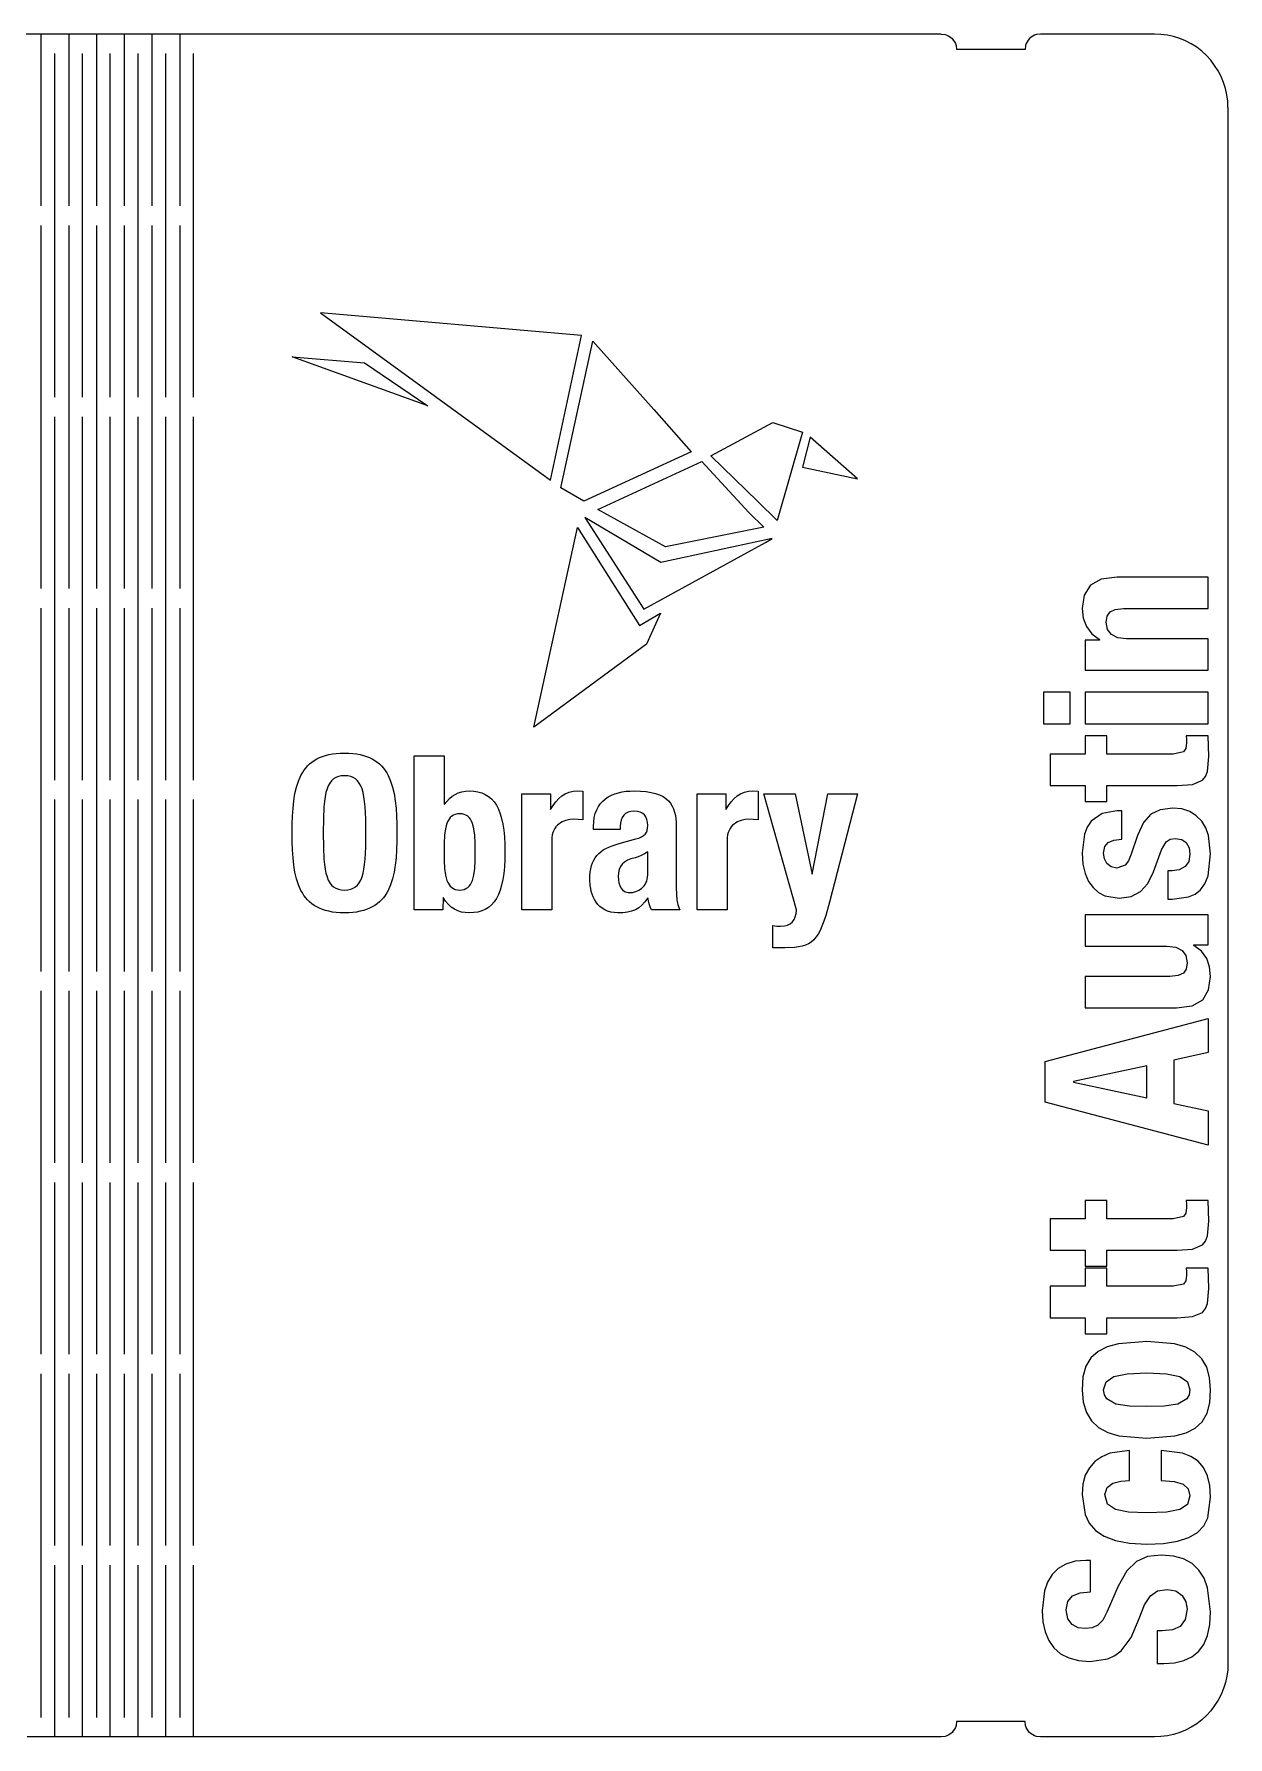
# Model space of a CAD drawing. Extents: x -155 to 155, y -110 to 110.
# Drawn here: x 0 to 155, y -110.5 to 110.5 of the extents above; entities that cross this region are included whole.
import ezdxf

# ---------------------------------------------------------------- set-up
doc = ezdxf.new("R2010")
doc.units = 0
doc.layers.get('0').update_dxf_attribs({"linetype": 'CONTINUOUS'})

msp = doc.modelspace()

# ---------------------------------------------------------------- linework, layer by layer
for p, q in [((0.9, 110.49), (-2.7, 110.49)), ((0.9, 110.49), (0.9, 88.2)), ((4.5, 110.49), (0.9, 110.49)), ((4.5, 110.49), (4.5, 88.2)), ((8.1, 110.49), (4.5, 110.49)), ((8.1, 110.49), (8.1, 88.2)), ((11.71, 110.49), (8.1, 110.49)), ((11.71, 110.49), (11.71, 88.2)), ((15.31, 110.49), (11.71, 110.49)), ((15.31, 110.49), (15.31, 88.2)), ((18.91, 110.49), (15.31, 110.49)), ((18.91, 110.49), (18.91, 88.2)), ((117.77, 110.49), (18.91, 110.49)), ((117.77, 110.49), (118.28, 110.42)), ((118.28, 110.42), (118.53, 110.34)), ((118.53, 110.34), (118.77, 110.22)), ((118.77, 110.22), (118.98, 110.08)), ((118.98, 110.08), (119.18, 109.9)), ((119.18, 109.9), (119.35, 109.71)), ((119.35, 109.71), (119.5, 109.49)), ((119.5, 109.49), (119.62, 109.26)), ((119.62, 109.26), (119.7, 109.01)), ((119.7, 109.01), (119.77, 108.49)), ((128.66, 108.49), (119.77, 108.49)), ((128.73, 109.01), (128.66, 108.49)), ((128.81, 109.26), (128.73, 109.01)), ((128.93, 109.49), (128.81, 109.26)), ((129.07, 109.71), (128.93, 109.49)), ((129.24, 109.9), (129.07, 109.71)), ((129.44, 110.08), (129.24, 109.9)), ((129.66, 110.22), (129.44, 110.08)), ((129.89, 110.34), (129.66, 110.22)), ((130.14, 110.42), (129.89, 110.34)), ((130.66, 110.49), (130.14, 110.42)), ((145.48, 110.49), (130.66, 110.49)), ((146.31, 110.45), (145.48, 110.49)), ((147.14, 110.35), (146.31, 110.45)), ((147.95, 110.17), (147.14, 110.35)), ((148.74, 109.92), (147.95, 110.17)), ((149.51, 109.6), (148.74, 109.92)), ((150.24, 109.21), (149.51, 109.6)), ((150.95, 108.77), (150.24, 109.21)), ((151.6, 108.26), (150.95, 108.77)), ((2.7, 63.36), (2.7, 107.95)), ((6.3, 63.36), (6.3, 107.95)), ((9.9, 63.36), (9.9, 107.95)), ((13.51, 63.36), (13.51, 107.95)), ((17.11, 63.36), (17.11, 107.95)), ((20.71, 63.36), (20.71, 107.95)), ((152.22, 107.7), (151.6, 108.26)), ((152.78, 107.09), (152.22, 107.7)), ((153.28, 106.43), (152.78, 107.09)), ((153.73, 105.73), (153.28, 106.43)), ((154.11, 104.99), (153.73, 105.73)), ((154.43, 104.22), (154.11, 104.99)), ((154.68, 103.43), (154.43, 104.22)), ((154.86, 102.62), (154.68, 103.43)), ((154.97, 101.8), (154.86, 102.62)), ((155.01, 100.96), (154.97, 101.8)), ((155.01, 100.96), (155.01, -100.96)), ((0.9, 85.66), (0.9, 38.53)), ((4.5, 85.66), (4.5, 38.53)), ((8.1, 85.66), (8.1, 38.53)), ((11.71, 85.66), (11.71, 38.53)), ((15.31, 85.66), (15.31, 38.53)), ((18.91, 85.66), (18.91, 38.53)), ((71.08, 71.38), (37.21, 74.3)), ((37.21, 74.3), (67.05, 52.61)), ((67.05, 52.61), (71.08, 71.38)), ((33.52, 68.6), (42.9, 67.81)), ((51.11, 62.25), (33.52, 68.6)), ((68.41, 51.62), (72.57, 70.63)), ((72.57, 70.63), (80.48, 61.76)), ((42.9, 67.81), (51.11, 62.25)), ((2.7, 13.69), (2.7, 60.82)), ((6.3, 13.69), (6.3, 60.82)), ((9.9, 13.69), (9.9, 60.82)), ((13.51, 13.69), (13.51, 60.82)), ((17.11, 13.69), (17.11, 60.82)), ((20.71, 13.69), (20.71, 60.82)), ((80.48, 61.76), (85.33, 56.27)), ((87.87, 55.76), (95.9, 60.08)), ((95.9, 60.08), (99.79, 58.82)), ((99.79, 58.82), (96.49, 47.37)), ((100.78, 58.19), (99.79, 54.3)), ((106.92, 52.76), (100.78, 58.19)), ((85.33, 56.27), (71.36, 49.88)), ((93.96, 49.84), (87.87, 55.76)), ((73.19, 48.78), (86.68, 55.02)), ((86.68, 55.02), (92.81, 48.39)), ((99.79, 54.3), (106.92, 52.76)), ((71.36, 49.88), (68.41, 51.62)), ((81.98, 43.96), (73.19, 48.78)), ((96.49, 47.37), (93.96, 49.84)), ((64.91, 20.53), (70.56, 46.46)), ((70.56, 46.46), (78.6, 33.76)), ((81.36, 41.9), (71.52, 47.74)), ((71.52, 47.74), (79.15, 35.88)), ((94.74, 46.52), (81.98, 43.96)), ((92.81, 48.39), (94.74, 46.52)), ((79.15, 35.88), (94.95, 44.53)), ((95.81, 45.04), (81.36, 41.9)), ((94.95, 44.53), (95.81, 45.04)), ((140.61, 40.02), (138.54, 39.75)), ((152.42, 40.02), (140.61, 40.02)), ((152.42, 35.93), (152.42, 40.02)), ((136.34, 37.69), (136.07, 35.96)), ((137.14, 38.96), (136.34, 37.69)), ((138.54, 39.75), (137.14, 38.96)), ((0.9, 35.99), (0.9, -11.15)), ((4.5, 35.99), (4.5, -11.15)), ((8.1, 35.99), (8.1, -11.15)), ((11.71, 35.99), (11.71, -11.15)), ((15.31, 35.99), (15.31, -11.15)), ((18.91, 35.99), (18.91, -11.15)), ((136.07, 35.96), (136.21, 34.7)), ((139.33, 34.97), (139.7, 35.51)), ((139.7, 35.51), (140.38, 35.82)), ((140.38, 35.82), (141.43, 35.93)), ((141.43, 35.93), (152.42, 35.93)), ((78.6, 33.76), (81.32, 35.34)), ((81.32, 35.34), (79.51, 31.32)), ((136.21, 34.7), (136.62, 33.59)), ((136.62, 33.59), (137.33, 32.65)), ((139.21, 34.18), (139.33, 34.97)), ((139.38, 33.24), (139.21, 34.18)), ((139.87, 32.56), (139.38, 33.24)), ((79.51, 31.32), (64.91, 20.53)), ((136.49, 31.85), (136.49, 27.93)), ((138.35, 31.85), (136.49, 31.85)), ((137.33, 32.65), (138.35, 31.91)), ((138.35, 31.91), (138.35, 31.85)), ((140.69, 32.16), (139.87, 32.56)), ((141.85, 32.02), (140.69, 32.16)), ((152.42, 32.02), (141.85, 32.02)), ((152.42, 27.93), (152.42, 32.02)), ((136.49, 27.93), (152.42, 27.93)), ((134.54, 25.07), (131.04, 25.07)), ((131.04, 25.07), (131.04, 20.98)), ((134.54, 20.98), (134.54, 25.07)), ((152.42, 25.07), (136.49, 25.07)), ((136.49, 25.07), (136.49, 20.98)), ((152.42, 20.98), (152.42, 25.07)), ((131.04, 20.98), (134.54, 20.98)), ((136.49, 20.98), (152.42, 20.98)), ((136.49, 19.42), (136.49, 17.05)), ((139.28, 19.42), (136.49, 19.42)), ((139.28, 17.05), (139.28, 19.42)), ((149.54, 17.76), (149.24, 17.33)), ((149.64, 18.5), (149.54, 17.76)), ((152.42, 19.42), (149.58, 19.42)), ((149.58, 19.42), (149.63, 18.97)), ((149.63, 18.97), (149.64, 18.5)), ((152.51, 16.75), (152.42, 19.42)), ((35.27, 15.23), (35.51, 15.51)), ((35.51, 15.51), (35.77, 15.77)), ((35.77, 15.77), (36.06, 16.01)), ((36.06, 16.01), (36.37, 16.23)), ((36.37, 16.23), (36.7, 16.43)), ((36.7, 16.43), (37.06, 16.6)), ((37.06, 16.6), (37.44, 16.76)), ((37.44, 16.76), (37.85, 16.89)), ((37.85, 16.89), (38.29, 17)), ((38.29, 17), (38.75, 17.08)), ((38.75, 17.08), (39.24, 17.14)), ((39.24, 17.14), (39.76, 17.18)), ((39.76, 17.18), (40.31, 17.19)), ((40.31, 17.19), (40.86, 17.18)), ((40.86, 17.18), (41.38, 17.14)), ((41.38, 17.14), (41.88, 17.08)), ((41.88, 17.08), (42.34, 17)), ((42.34, 17), (42.77, 16.89)), ((42.77, 16.89), (43.18, 16.76)), ((43.18, 16.76), (43.56, 16.6)), ((43.56, 16.6), (43.92, 16.43)), ((43.92, 16.43), (44.26, 16.23)), ((44.26, 16.23), (44.56, 16.01)), ((44.56, 16.01), (44.85, 15.77)), ((44.85, 15.77), (45.12, 15.51)), ((45.12, 15.51), (45.36, 15.23)), ((49.37, 16.81), (53.23, 16.81)), ((49.37, -3.16), (49.37, 16.81)), ((53.23, 16.81), (53.23, 10.49)), ((131.94, 17.05), (131.94, 12.96)), ((136.49, 17.05), (131.94, 17.05)), ((147.9, 17.05), (139.28, 17.05)), ((149.24, 17.33), (147.9, 17.05)), ((152.35, 14.81), (152.51, 16.75)), ((34.08, 12.77), (34.33, 13.56)), ((34.33, 13.56), (34.65, 14.28)), ((34.65, 14.28), (34.84, 14.62)), ((34.84, 14.62), (35.04, 14.94)), ((35.04, 14.94), (35.27, 15.23)), ((38.39, 13.3), (38.2, 12.94)), ((38.62, 13.59), (38.39, 13.3)), ((38.88, 13.83), (38.62, 13.59)), ((39.17, 14.01), (38.88, 13.83)), ((39.51, 14.13), (39.17, 14.01)), ((39.89, 14.21), (39.51, 14.13)), ((40.31, 14.23), (39.89, 14.21)), ((40.73, 14.21), (40.31, 14.23)), ((41.11, 14.13), (40.73, 14.21)), ((41.45, 14.01), (41.11, 14.13)), ((41.75, 13.83), (41.45, 14.01)), ((42.01, 13.59), (41.75, 13.83)), ((42.23, 13.3), (42.01, 13.59)), ((42.43, 12.94), (42.23, 13.3)), ((45.36, 15.23), (45.58, 14.94)), ((45.58, 14.94), (45.79, 14.62)), ((45.79, 14.62), (45.98, 14.28)), ((45.98, 14.28), (46.29, 13.56)), ((46.29, 13.56), (46.55, 12.77)), ((150.41, 13.11), (151.7, 13.65)), ((151.7, 13.65), (152.1, 14.14)), ((152.1, 14.14), (152.35, 14.81)), ((2.7, -35.98), (2.7, 11.15)), ((6.3, -35.98), (6.3, 11.15)), ((9.9, -35.98), (9.9, 11.15)), ((13.51, -35.98), (13.51, 11.15)), ((17.11, -35.98), (17.11, 11.15)), ((20.71, -35.98), (20.71, 11.15)), ((33.73, 11), (33.88, 11.92)), ((33.88, 11.92), (34.08, 12.77)), ((37.79, 11.51), (37.71, 10.91)), ((37.9, 12.05), (37.79, 11.51)), ((38.04, 12.53), (37.9, 12.05)), ((38.2, 12.94), (38.04, 12.53)), ((42.59, 12.53), (42.43, 12.94)), ((42.72, 12.05), (42.59, 12.53)), ((42.83, 11.51), (42.72, 12.05)), ((42.92, 10.91), (42.83, 11.51)), ((46.55, 12.77), (46.75, 11.92)), ((46.75, 11.92), (46.9, 11)), ((53.6, 10.91), (53.93, 11.27)), ((53.93, 11.27), (54.29, 11.58)), ((54.29, 11.58), (54.67, 11.83)), ((54.67, 11.83), (55.08, 12.03)), ((55.08, 12.03), (55.52, 12.16)), ((55.52, 12.16), (56, 12.25)), ((56, 12.25), (56.53, 12.28)), ((56.53, 12.28), (57.1, 12.25)), ((57.1, 12.25), (57.63, 12.16)), ((57.63, 12.16), (58.13, 12.02)), ((58.13, 12.02), (58.58, 11.83)), ((58.58, 11.83), (59, 11.57)), ((59, 11.57), (59.38, 11.25)), ((59.38, 11.25), (59.72, 10.86)), ((63.35, -3.16), (63.35, 11.88)), ((63.35, 11.88), (67.04, 11.88)), ((67.04, 11.88), (67.04, 9.87)), ((67.75, 10.86), (68.12, 11.27)), ((68.12, 11.27), (68.53, 11.62)), ((68.53, 11.62), (68.97, 11.9)), ((68.97, 11.9), (69.46, 12.1)), ((69.46, 12.1), (69.99, 12.23)), ((69.99, 12.23), (70.56, 12.28)), ((70.56, 12.28), (71.26, 12.22)), ((71.26, 12.22), (71.26, 8.53)), ((73.84, 10.96), (74.19, 11.25)), ((74.19, 11.25), (74.56, 11.51)), ((74.56, 11.51), (74.97, 11.72)), ((74.97, 11.72), (75.4, 11.9)), ((75.4, 11.9), (75.86, 12.04)), ((75.86, 12.04), (76.35, 12.14)), ((76.35, 12.14), (76.86, 12.22)), ((76.86, 12.22), (77.38, 12.26)), ((77.38, 12.26), (77.92, 12.28)), ((77.92, 12.28), (78.73, 12.25)), ((78.73, 12.25), (79.47, 12.19)), ((79.47, 12.19), (80.12, 12.08)), ((80.12, 12.08), (80.7, 11.94)), ((80.7, 11.94), (81.21, 11.75)), ((81.21, 11.75), (81.66, 11.53)), ((81.66, 11.53), (82.04, 11.28)), ((82.04, 11.28), (82.36, 10.99)), ((86.11, 11.88), (89.8, 11.88)), ((86.11, -3.16), (86.11, 11.88)), ((89.8, 11.88), (89.8, 9.87)), ((90.5, 10.86), (90.88, 11.27)), ((90.88, 11.27), (91.29, 11.62)), ((91.29, 11.62), (91.73, 11.9)), ((91.73, 11.9), (92.22, 12.1)), ((92.22, 12.1), (92.75, 12.23)), ((92.75, 12.23), (93.32, 12.28)), ((93.32, 12.28), (94.02, 12.22)), ((94.02, 12.22), (94.02, 8.53)), ((94.77, 11.88), (98.8, 11.88)), ((98.99, -3.16), (94.77, 11.88)), ((98.8, 11.88), (101.03, 1.48)), ((101.03, 1.48), (103.05, 11.88)), ((103.05, 11.88), (106.91, 11.88)), ((106.91, 11.88), (103.27, -2.15)), ((131.94, 12.96), (136.49, 12.96)), ((136.49, 12.96), (136.49, 10.88)), ((139.28, 10.88), (139.28, 12.96)), ((139.28, 12.96), (148.4, 12.96)), ((148.4, 12.96), (150.41, 13.11)), ((33.53, 7.94), (33.56, 9.01)), ((33.56, 9.01), (33.63, 10.03)), ((33.63, 10.03), (33.73, 11)), ((37.64, 10.23), (37.57, 8.67)), ((37.71, 10.91), (37.64, 10.23)), ((42.98, 10.23), (42.92, 10.91)), ((43.06, 8.67), (42.98, 10.23)), ((46.9, 11), (47, 10.03)), ((47, 10.03), (47.06, 9.01)), ((47.06, 9.01), (47.1, 7.94)), ((53.23, 10.49), (53.6, 10.91)), ((54.23, 9), (54.04, 8.82)), ((54.45, 9.13), (54.23, 9)), ((54.69, 9.23), (54.45, 9.13)), ((54.97, 9.29), (54.69, 9.23)), ((55.27, 9.31), (54.97, 9.29)), ((55.57, 9.29), (55.27, 9.31)), ((55.84, 9.23), (55.57, 9.29)), ((56.08, 9.13), (55.84, 9.23)), ((56.3, 9), (56.08, 9.13)), ((56.48, 8.82), (56.3, 9)), ((59.72, 10.86), (60.02, 10.42)), ((60.02, 10.42), (60.29, 9.9)), ((60.29, 9.9), (60.52, 9.32)), ((60.52, 9.32), (60.71, 8.68)), ((67.04, 9.87), (67.41, 10.39)), ((67.41, 10.39), (67.75, 10.86)), ((72.74, 8.83), (72.87, 9.35)), ((72.87, 9.35), (73.05, 9.82)), ((73.05, 9.82), (73.27, 10.25)), ((73.27, 10.25), (73.54, 10.63)), ((73.54, 10.63), (73.84, 10.96)), ((76.56, 9.11), (76.36, 8.82)), ((76.81, 9.34), (76.56, 9.11)), ((77.12, 9.51), (76.81, 9.34)), ((77.48, 9.61), (77.12, 9.51)), ((77.89, 9.65), (77.48, 9.61)), ((78.34, 9.61), (77.89, 9.65)), ((78.71, 9.52), (78.34, 9.61)), ((79.02, 9.36), (78.71, 9.52)), ((79.27, 9.15), (79.02, 9.36)), ((79.45, 8.89), (79.27, 9.15)), ((79.58, 8.57), (79.45, 8.89)), ((82.36, 10.99), (82.63, 10.67)), ((82.63, 10.67), (82.86, 10.31)), ((82.86, 10.31), (83.03, 9.93)), ((83.03, 9.93), (83.16, 9.53)), ((83.16, 9.53), (83.26, 9.1)), ((83.26, 9.1), (83.32, 8.64)), ((89.8, 9.87), (90.16, 10.39)), ((90.16, 10.39), (90.5, 10.86)), ((136.49, 10.88), (139.28, 10.88)), ((138.68, 9.34), (137.26, 8.34)), ((140.6, 9.68), (138.68, 9.34)), ((141.25, 9.68), (140.6, 9.68)), ((141.25, 6), (141.25, 9.68)), ((144.98, 9.24), (144.03, 8.16)), ((146.22, 9.84), (144.98, 9.24)), ((147.84, 10.04), (146.22, 9.84)), ((149.03, 9.93), (147.84, 10.04)), ((150.05, 9.59), (149.03, 9.93)), ((150.9, 9.06), (150.05, 9.59)), ((151.6, 8.36), (150.9, 9.06)), ((33.52, 6.82), (33.53, 7.94)), ((33.53, 5.71), (33.52, 6.82)), ((37.57, 8.67), (37.54, 6.82)), ((37.54, 6.82), (37.57, 4.96)), ((43.08, 6.82), (43.06, 8.67)), ((43.06, 4.96), (43.08, 6.82)), ((47.1, 7.94), (47.11, 6.82)), ((47.11, 6.82), (47.1, 5.71)), ((53.43, 7.37), (53.31, 6.52)), ((53.51, 7.73), (53.43, 7.37)), ((53.61, 8.06), (53.51, 7.73)), ((53.73, 8.35), (53.61, 8.06)), ((53.88, 8.61), (53.73, 8.35)), ((54.04, 8.82), (53.88, 8.61)), ((56.65, 8.61), (56.48, 8.82)), ((56.79, 8.35), (56.65, 8.61)), ((56.91, 8.06), (56.79, 8.35)), ((57.01, 7.73), (56.91, 8.06)), ((57.09, 7.37), (57.01, 7.73)), ((57.21, 6.52), (57.09, 7.37)), ((60.71, 8.68), (60.87, 7.96)), ((60.87, 7.96), (60.99, 7.17)), ((60.99, 7.17), (61.07, 6.31)), ((67.36, 6.87), (67.28, 6.57)), ((67.47, 7.15), (67.36, 6.87)), ((67.6, 7.39), (67.47, 7.15)), ((67.76, 7.62), (67.6, 7.39)), ((67.94, 7.81), (67.76, 7.62)), ((68.13, 7.98), (67.94, 7.81)), ((68.34, 8.13), (68.13, 7.98)), ((68.57, 8.26), (68.34, 8.13)), ((68.8, 8.36), (68.57, 8.26)), ((69.05, 8.44), (68.8, 8.36)), ((69.55, 8.55), (69.05, 8.44)), ((70.06, 8.59), (69.55, 8.55)), ((70.66, 8.57), (70.06, 8.59)), ((71.26, 8.53), (70.66, 8.57)), ((72.64, 7.63), (72.66, 8.26)), ((72.64, 7.27), (72.64, 7.63)), ((76.1, 7.27), (72.64, 7.27)), ((72.66, 8.26), (72.74, 8.83)), ((76.13, 8.11), (76.1, 7.69)), ((76.1, 7.69), (76.1, 7.27)), ((76.22, 8.49), (76.13, 8.11)), ((76.36, 8.82), (76.22, 8.49)), ((79.13, 6.47), (79.34, 6.66)), ((79.34, 6.66), (79.5, 6.88)), ((79.5, 6.88), (79.6, 7.15)), ((79.66, 8.21), (79.58, 8.57)), ((79.6, 7.15), (79.66, 7.45)), ((79.68, 7.8), (79.66, 8.21)), ((79.66, 7.45), (79.68, 7.8)), ((83.32, 8.64), (83.36, 8.16)), ((83.36, 8.16), (83.37, 7.66)), ((83.37, 7.66), (83.37, -0.25)), ((90.12, 6.87), (90.04, 6.57)), ((90.23, 7.15), (90.12, 6.87)), ((90.36, 7.39), (90.23, 7.15)), ((90.52, 7.62), (90.36, 7.39)), ((90.69, 7.81), (90.52, 7.62)), ((90.89, 7.98), (90.69, 7.81)), ((91.1, 8.13), (90.89, 7.98)), ((91.33, 8.26), (91.1, 8.13)), ((91.56, 8.36), (91.33, 8.26)), ((91.81, 8.44), (91.56, 8.36)), ((92.31, 8.55), (91.81, 8.44)), ((92.82, 8.59), (92.31, 8.55)), ((93.42, 8.57), (92.82, 8.59)), ((94.02, 8.53), (93.42, 8.57)), ((136.37, 6.65), (136.07, 4.22)), ((136.74, 7.59), (136.37, 6.65)), ((137.26, 8.34), (136.74, 7.59)), ((144.03, 8.16), (143.28, 6.51)), ((152.13, 7.5), (151.6, 8.36)), ((152.49, 6.5), (152.13, 7.5)), ((33.56, 4.64), (33.53, 5.71)), ((33.63, 3.61), (33.56, 4.64)), ((37.57, 4.96), (37.64, 3.4)), ((42.98, 3.4), (43.06, 4.96)), ((47.06, 4.64), (47, 3.61)), ((47.1, 5.71), (47.06, 4.64)), ((53.25, 5.51), (53.23, 4.36)), ((53.31, 6.52), (53.25, 5.51)), ((57.27, 5.51), (57.21, 6.52)), ((57.28, 4.36), (57.27, 5.51)), ((61.07, 6.31), (61.13, 5.37)), ((61.13, 5.37), (61.14, 4.36)), ((67.23, 6.24), (67.21, 5.87)), ((67.21, 5.87), (67.21, -3.16)), ((67.28, 6.57), (67.23, 6.24)), ((73.59, 4.39), (73.9, 4.61)), ((73.9, 4.61), (74.25, 4.81)), ((74.25, 4.81), (74.62, 4.99)), ((74.62, 4.99), (75.04, 5.16)), ((75.04, 5.16), (75.96, 5.45)), ((75.96, 5.45), (78.14, 6.04)), ((78.14, 6.04), (78.54, 6.16)), ((78.54, 6.16), (78.87, 6.3)), ((78.87, 6.3), (79.13, 6.47)), ((89.99, 6.24), (89.97, 5.87)), ((89.97, 5.87), (89.97, -3.16)), ((90.04, 6.57), (89.99, 6.24)), ((138.86, 4.2), (139.01, 5.05)), ((139.01, 5.05), (139.44, 5.6)), ((139.44, 5.6), (140.18, 5.9)), ((140.18, 5.9), (141.25, 6)), ((143.28, 6.51), (142.45, 4.05)), ((145.32, 1.76), (146.36, 4.64)), ((146.36, 4.64), (147, 5.68)), ((147, 5.68), (147.49, 6.01)), ((147.49, 6.01), (148.17, 6.12)), ((148.17, 6.12), (149, 5.98)), ((149, 5.98), (149.59, 5.56)), ((149.59, 5.56), (149.95, 4.9)), ((149.95, 4.9), (150.07, 4.05)), ((152.76, 4.11), (152.49, 6.5)), ((33.73, 2.64), (33.63, 3.61)), ((33.88, 1.73), (33.73, 2.64)), ((37.64, 3.4), (37.71, 2.73)), ((37.71, 2.73), (37.79, 2.12)), ((42.83, 2.12), (42.92, 2.73)), ((42.92, 2.73), (42.98, 3.4)), ((46.9, 2.64), (46.75, 1.73)), ((47, 3.61), (46.9, 2.64)), ((53.23, 4.36), (53.25, 3.21)), ((53.25, 3.21), (53.31, 2.21)), ((57.21, 2.21), (57.27, 3.21)), ((57.27, 3.21), (57.28, 4.36)), ((61.07, 2.42), (60.99, 1.56)), ((61.13, 3.35), (61.07, 2.42)), ((61.14, 4.36), (61.13, 3.35)), ((72.28, 2.18), (72.38, 2.58)), ((72.38, 2.58), (72.51, 2.95)), ((72.51, 2.95), (72.66, 3.29)), ((72.66, 3.29), (72.85, 3.6)), ((72.85, 3.6), (73.07, 3.89)), ((73.07, 3.89), (73.31, 4.15)), ((73.31, 4.15), (73.59, 4.39)), ((76.13, 2.45), (75.97, 2.07)), ((76.35, 2.77), (76.13, 2.45)), ((76.65, 3.04), (76.35, 2.77)), ((77.03, 3.28), (76.65, 3.04)), ((77.49, 3.46), (77.03, 3.28)), ((78.03, 3.61), (77.49, 3.46)), ((78.42, 3.72), (78.03, 3.61)), ((78.83, 3.88), (78.42, 3.72)), ((79.26, 4.1), (78.83, 3.88)), ((79.68, 4.36), (79.26, 4.1)), ((79.68, 1.4), (79.68, 4.36)), ((136.07, 4.22), (136.17, 2.77)), ((136.17, 2.77), (136.46, 1.54)), ((138.97, 3.48), (138.86, 4.2)), ((139.29, 2.85), (138.97, 3.48)), ((139.83, 2.42), (139.29, 2.85)), ((140.58, 2.27), (139.83, 2.42)), ((141.65, 2.64), (140.58, 2.27)), ((142.09, 3.18), (141.65, 2.64)), ((142.45, 4.05), (142.09, 3.18)), ((149.43, 2.46), (148.69, 2.05)), ((149.91, 3.13), (149.43, 2.46)), ((150.07, 4.05), (149.91, 3.13)), ((152.43, 1.25), (152.76, 4.11)), ((34.08, 0.87), (33.88, 1.73)), ((34.33, 0.08), (34.08, 0.87)), ((34.65, -0.64), (34.33, 0.08)), ((37.79, 2.12), (37.9, 1.58)), ((37.9, 1.58), (38.04, 1.11)), ((38.04, 1.11), (38.2, 0.69)), ((38.2, 0.69), (38.39, 0.34)), ((38.39, 0.34), (38.62, 0.05)), ((38.62, 0.05), (38.88, -0.18)), ((41.75, -0.18), (42.01, 0.05)), ((42.01, 0.05), (42.23, 0.34)), ((42.23, 0.34), (42.43, 0.69)), ((42.43, 0.69), (42.59, 1.11)), ((42.59, 1.11), (42.72, 1.58)), ((42.72, 1.58), (42.83, 2.12)), ((46.29, 0.08), (45.98, -0.64)), ((46.55, 0.87), (46.29, 0.08)), ((46.75, 1.73), (46.55, 0.87)), ((53.31, 2.21), (53.43, 1.36)), ((53.43, 1.36), (53.51, 0.99)), ((53.51, 0.99), (53.61, 0.66)), ((53.61, 0.66), (53.73, 0.37)), ((53.73, 0.37), (53.88, 0.12)), ((53.88, 0.12), (54.04, -0.1)), ((56.48, -0.1), (56.65, 0.12)), ((56.65, 0.12), (56.79, 0.37)), ((56.79, 0.37), (56.91, 0.66)), ((56.91, 0.66), (57.01, 0.99)), ((57.01, 0.99), (57.09, 1.36)), ((57.09, 1.36), (57.21, 2.21)), ((60.71, 0.05), (60.52, -0.6)), ((60.87, 0.77), (60.71, 0.05)), ((60.99, 1.56), (60.87, 0.77)), ((72.16, 0.76), (72.17, 1.27)), ((72.21, -0.01), (72.16, 0.76)), ((72.17, 1.27), (72.21, 1.74)), ((72.21, 1.74), (72.28, 2.18)), ((75.88, 1.65), (75.85, 1.18)), ((75.85, 1.18), (75.87, 0.76)), ((75.87, 0.76), (75.93, 0.36)), ((75.97, 2.07), (75.88, 1.65)), ((75.93, 0.36), (76.04, 0.01)), ((76.04, 0.01), (76.19, -0.3)), ((79.2, -0.06), (79.34, 0.13)), ((79.34, 0.13), (79.45, 0.34)), ((79.45, 0.34), (79.55, 0.57)), ((79.55, 0.57), (79.62, 0.83)), ((79.62, 0.83), (79.66, 1.1)), ((79.66, 1.1), (79.68, 1.4)), ((136.46, 1.54), (136.91, 0.53)), ((136.91, 0.53), (137.5, -0.28)), ((143.65, -0.78), (144.61, 0.28)), ((144.61, 0.28), (145.32, 1.76)), ((147.22, 1.91), (147.22, -1.76)), ((147.75, 1.91), (147.22, 1.91)), ((148.69, 2.05), (147.75, 1.91)), ((151.45, -0.56), (152.02, 0.23)), ((152.02, 0.23), (152.43, 1.25)), ((34.84, -0.97), (34.65, -0.64)), ((35.04, -1.29), (34.84, -0.97)), ((35.27, -1.59), (35.04, -1.29)), ((35.51, -1.87), (35.27, -1.59)), ((35.77, -2.13), (35.51, -1.87)), ((36.06, -2.37), (35.77, -2.13)), ((38.88, -0.18), (39.17, -0.36)), ((39.17, -0.36), (39.51, -0.49)), ((39.51, -0.49), (39.89, -0.56)), ((39.89, -0.56), (40.31, -0.59)), ((40.31, -0.59), (40.73, -0.56)), ((40.73, -0.56), (41.11, -0.49)), ((41.11, -0.49), (41.45, -0.36)), ((41.45, -0.36), (41.75, -0.18)), ((44.85, -2.13), (44.56, -2.37)), ((45.12, -1.87), (44.85, -2.13)), ((45.36, -1.59), (45.12, -1.87)), ((45.58, -1.29), (45.36, -1.59)), ((45.79, -0.97), (45.58, -1.29)), ((45.98, -0.64), (45.79, -0.97)), ((53.12, -1.56), (53.06, -3.16)), ((53.44, -2.05), (53.12, -1.56)), ((53.79, -2.46), (53.44, -2.05)), ((54.04, -0.1), (54.23, -0.27)), ((54.23, -0.27), (54.45, -0.41)), ((54.45, -0.41), (54.69, -0.51)), ((54.69, -0.51), (54.97, -0.57)), ((54.97, -0.57), (55.27, -0.59)), ((55.27, -0.59), (55.57, -0.57)), ((55.57, -0.57), (55.84, -0.51)), ((55.84, -0.51), (56.08, -0.41)), ((56.08, -0.41), (56.3, -0.27)), ((56.3, -0.27), (56.48, -0.1)), ((59.72, -2.14), (59.38, -2.52)), ((60.02, -1.69), (59.72, -2.14)), ((60.29, -1.18), (60.02, -1.69)), ((60.52, -0.6), (60.29, -1.18)), ((72.27, -0.39), (72.21, -0.01)), ((72.35, -0.77), (72.27, -0.39)), ((72.46, -1.13), (72.35, -0.77)), ((72.6, -1.49), (72.46, -1.13)), ((72.77, -1.83), (72.6, -1.49)), ((72.97, -2.15), (72.77, -1.83)), ((73.2, -2.45), (72.97, -2.15)), ((76.19, -0.3), (76.39, -0.56)), ((76.39, -0.56), (76.64, -0.76)), ((76.64, -0.76), (76.79, -0.83)), ((76.79, -0.83), (76.95, -0.88)), ((76.95, -0.88), (77.12, -0.91)), ((77.12, -0.91), (77.31, -0.92)), ((77.31, -0.92), (77.7, -0.89)), ((77.7, -0.89), (78.11, -0.79)), ((78.11, -0.79), (78.51, -0.62)), ((78.51, -0.62), (78.88, -0.38)), ((78.88, -0.38), (79.05, -0.23)), ((79.28, -2.13), (78.91, -2.56)), ((79.05, -0.23), (79.2, -0.06)), ((79.68, -1.59), (79.28, -2.13)), ((79.87, -2.39), (79.68, -1.59)), ((83.37, -0.25), (83.39, -1.17)), ((83.39, -1.17), (83.46, -1.9)), ((83.46, -1.9), (83.52, -2.23)), ((103.27, -2.15), (102.79, -3.9)), ((137.5, -0.28), (138.21, -0.89)), ((138.21, -0.89), (139.02, -1.32)), ((139.02, -1.32), (140.88, -1.64)), ((140.88, -1.64), (142.42, -1.43)), ((142.42, -1.43), (143.65, -0.78)), ((147.22, -1.76), (147.78, -1.76)), ((147.78, -1.76), (149.87, -1.49)), ((149.87, -1.49), (150.73, -1.12)), ((150.73, -1.12), (151.45, -0.56)), ((36.37, -2.58), (36.06, -2.37)), ((36.7, -2.78), (36.37, -2.58)), ((37.06, -2.96), (36.7, -2.78)), ((37.44, -3.11), (37.06, -2.96)), ((37.85, -3.24), (37.44, -3.11)), ((38.29, -3.35), (37.85, -3.24)), ((38.75, -3.44), (38.29, -3.35)), ((39.24, -3.5), (38.75, -3.44)), ((39.76, -3.54), (39.24, -3.5)), ((40.31, -3.55), (39.76, -3.54)), ((40.86, -3.54), (40.31, -3.55)), ((41.38, -3.5), (40.86, -3.54)), ((41.88, -3.44), (41.38, -3.5)), ((42.34, -3.35), (41.88, -3.44)), ((42.77, -3.24), (42.34, -3.35)), ((43.18, -3.11), (42.77, -3.24)), ((43.56, -2.96), (43.18, -3.11)), ((43.92, -2.78), (43.56, -2.96)), ((44.26, -2.58), (43.92, -2.78)), ((44.56, -2.37), (44.26, -2.58)), ((53.06, -3.16), (49.37, -3.16)), ((54.17, -2.81), (53.79, -2.46)), ((54.57, -3.08), (54.17, -2.81)), ((55.01, -3.29), (54.57, -3.08)), ((55.48, -3.44), (55.01, -3.29)), ((55.98, -3.52), (55.48, -3.44)), ((56.53, -3.55), (55.98, -3.52)), ((57.1, -3.52), (56.53, -3.55)), ((57.63, -3.44), (57.1, -3.52)), ((58.13, -3.3), (57.63, -3.44)), ((58.58, -3.1), (58.13, -3.3)), ((59, -2.84), (58.58, -3.1)), ((59.38, -2.52), (59, -2.84)), ((67.21, -3.16), (63.35, -3.16)), ((73.46, -2.72), (73.2, -2.45)), ((73.76, -2.96), (73.46, -2.72)), ((74.09, -3.16), (73.76, -2.96)), ((74.46, -3.33), (74.09, -3.16)), ((74.87, -3.45), (74.46, -3.33)), ((75.31, -3.52), (74.87, -3.45)), ((75.79, -3.55), (75.31, -3.52)), ((76.45, -3.53), (75.79, -3.55)), ((77.04, -3.46), (76.45, -3.53)), ((77.58, -3.34), (77.04, -3.46)), ((78.07, -3.16), (77.58, -3.34)), ((78.51, -2.9), (78.07, -3.16)), ((78.91, -2.56), (78.51, -2.9)), ((79.99, -2.78), (79.87, -2.39)), ((80.15, -3.16), (79.99, -2.78)), ((83.84, -3.16), (80.15, -3.16)), ((83.52, -2.23), (83.6, -2.53)), ((83.6, -2.53), (83.84, -3.16)), ((89.97, -3.16), (86.11, -3.16)), ((98.67, -4.42), (98.82, -4.06)), ((98.82, -4.06), (98.93, -3.64)), ((98.93, -3.64), (98.99, -3.16)), ((102.79, -3.9), (102.55, -4.63)), ((152.42, -3.8), (136.49, -3.8)), ((136.49, -3.8), (136.49, -7.89)), ((152.42, -7.71), (152.42, -3.8)), ((95.92, -5.2), (96.42, -5.26)), ((95.92, -8.08), (95.92, -5.2)), ((96.42, -5.26), (96.92, -5.28)), ((96.92, -5.28), (97.42, -5.25)), ((97.42, -5.25), (97.83, -5.14)), ((97.83, -5.14), (98.18, -4.96)), ((98.18, -4.96), (98.45, -4.72)), ((98.45, -4.72), (98.67, -4.42)), ((101.79, -6.31), (101.52, -6.72)), ((102.06, -5.83), (101.79, -6.31)), ((102.3, -5.27), (102.06, -5.83)), ((102.55, -4.63), (102.3, -5.27)), ((97.49, -8.08), (95.92, -8.08)), ((98.71, -8.04), (97.49, -8.08)), ((99.23, -7.98), (98.71, -8.04)), ((99.71, -7.88), (99.23, -7.98)), ((100.14, -7.75), (99.71, -7.88)), ((100.53, -7.57), (100.14, -7.75)), ((100.89, -7.35), (100.53, -7.57)), ((101.22, -7.07), (100.89, -7.35)), ((101.52, -6.72), (101.22, -7.07)), ((136.49, -7.89), (147.07, -7.89)), ((147.07, -7.89), (148.22, -8.02)), ((148.22, -8.02), (149.05, -8.43)), ((149.05, -8.43), (149.54, -9.1)), ((150.56, -7.71), (152.42, -7.71)), ((150.56, -7.77), (150.56, -7.71)), ((151.57, -8.52), (150.56, -7.77)), ((152.25, -9.46), (151.57, -8.52)), ((149.58, -10.84), (149.22, -11.38)), ((149.54, -9.1), (149.71, -10.05)), ((149.71, -10.05), (149.58, -10.84)), ((152.63, -10.56), (152.25, -9.46)), ((152.76, -11.82), (152.63, -10.56)), ((147.48, -11.79), (136.49, -11.79)), ((136.49, -11.79), (136.49, -15.88)), ((148.54, -11.69), (147.48, -11.79)), ((149.22, -11.38), (148.54, -11.69)), ((152.5, -13.55), (152.76, -11.82)), ((0.9, -13.69), (0.9, -60.82)), ((4.5, -13.69), (4.5, -60.82)), ((8.1, -13.69), (8.1, -60.82)), ((11.71, -13.69), (11.71, -60.82)), ((15.31, -13.69), (15.31, -60.82)), ((18.91, -13.69), (18.91, -60.82)), ((150.37, -15.62), (151.73, -14.83)), ((151.73, -14.83), (152.5, -13.55)), ((131.29, -22.84), (152.42, -17.24)), ((136.49, -15.88), (148.31, -15.88)), ((148.31, -15.88), (150.37, -15.62)), ((152.42, -17.24), (152.42, -21.69)), ((152.42, -21.69), (147.96, -22.66)), ((131.29, -28.11), (131.29, -22.84)), ((144.46, -23.4), (134.96, -25.44)), ((144.46, -27.55), (144.46, -23.4)), ((147.96, -22.66), (147.96, -28.29)), ((134.96, -25.44), (134.96, -25.5)), ((134.96, -25.5), (144.46, -27.55)), ((152.42, -33.7), (131.29, -28.11)), ((147.96, -28.29), (152.42, -29.26)), ((152.42, -29.26), (152.42, -33.7)), ((2.7, -85.65), (2.7, -38.52)), ((6.3, -85.65), (6.3, -38.52)), ((9.9, -85.65), (9.9, -38.52)), ((13.51, -85.65), (13.51, -38.52)), ((17.11, -85.65), (17.11, -38.52)), ((20.71, -85.65), (20.71, -38.52)), ((136.49, -40.88), (136.49, -43.25)), ((139.28, -40.88), (136.49, -40.88)), ((139.28, -43.25), (139.28, -40.88)), ((149.64, -41.79), (149.54, -42.53)), ((152.42, -40.88), (149.58, -40.88)), ((149.58, -40.88), (149.63, -41.32)), ((149.63, -41.32), (149.64, -41.79)), ((152.51, -43.54), (152.42, -40.88)), ((136.49, -43.25), (131.94, -43.25)), ((131.94, -43.25), (131.94, -47.34)), ((147.9, -43.25), (139.28, -43.25)), ((149.24, -42.96), (147.9, -43.25)), ((149.54, -42.53), (149.24, -42.96)), ((152.35, -45.48), (152.51, -43.54)), ((151.7, -46.64), (152.1, -46.15)), ((152.1, -46.15), (152.35, -45.48)), ((131.94, -47.34), (136.49, -47.34)), ((136.49, -47.34), (136.49, -49.41)), ((139.28, -49.41), (139.28, -47.34)), ((139.28, -47.34), (148.4, -47.34)), ((148.4, -47.34), (150.41, -47.19)), ((150.41, -47.19), (151.7, -46.64)), ((136.49, -49.41), (139.28, -49.41)), ((139.28, -49.64), (136.49, -49.64)), ((136.49, -49.64), (136.49, -52)), ((139.28, -52), (139.28, -49.64)), ((149.64, -50.55), (149.54, -51.29)), ((149.58, -49.64), (149.63, -50.08)), ((152.42, -49.64), (149.58, -49.64)), ((149.63, -50.08), (149.64, -50.55)), ((152.51, -52.3), (152.42, -49.64)), ((131.94, -52), (131.94, -56.1)), ((136.49, -52), (131.94, -52)), ((147.9, -52), (139.28, -52)), ((149.24, -51.72), (147.9, -52)), ((149.54, -51.29), (149.24, -51.72)), ((152.35, -54.24), (152.51, -52.3)), ((151.7, -55.4), (152.1, -54.91)), ((152.1, -54.91), (152.35, -54.24)), ((131.94, -56.1), (136.49, -56.1)), ((136.49, -56.1), (136.49, -58.17)), ((139.28, -58.17), (139.28, -56.1)), ((139.28, -56.1), (148.4, -56.1)), ((148.4, -56.1), (150.41, -55.95)), ((150.41, -55.95), (151.7, -55.4)), ((136.49, -58.17), (139.28, -58.17)), ((140.79, -59.46), (139.34, -59.86)), ((144.46, -59.16), (140.79, -59.46)), ((148.07, -59.49), (144.46, -59.16)), ((149.52, -59.92), (148.07, -59.49)), ((137.22, -61.3), (136.56, -62.39)), ((138.15, -60.46), (137.22, -61.3)), ((139.34, -59.86), (138.15, -60.46)), ((150.7, -60.55), (149.52, -59.92)), ((151.61, -61.41), (150.7, -60.55)), ((152.25, -62.49), (151.61, -61.41)), ((0.9, -63.36), (0.9, -107.95)), ((4.5, -63.36), (4.5, -107.95)), ((8.1, -63.36), (8.1, -107.95)), ((11.71, -63.36), (11.71, -107.95)), ((15.31, -63.36), (15.31, -107.95)), ((18.91, -63.36), (18.91, -107.95)), ((136.18, -63.76), (136.07, -65.44)), ((136.56, -62.39), (136.18, -63.76)), ((139.19, -64.39), (140.17, -63.72)), ((140.17, -63.72), (141.9, -63.37)), ((141.9, -63.37), (144.47, -63.25)), ((144.47, -63.25), (147.04, -63.37)), ((147.04, -63.37), (148.76, -63.72)), ((148.76, -63.72), (149.74, -64.39)), ((152.63, -63.83), (152.25, -62.49)), ((152.76, -65.44), (152.63, -63.83)), ((136.07, -65.44), (136.21, -67.05)), ((138.86, -65.44), (139.19, -64.39)), ((138.97, -66.11), (138.86, -65.44)), ((139.28, -66.62), (138.97, -66.11)), ((149.96, -66.11), (149.65, -66.62)), ((149.74, -64.39), (150.07, -65.44)), ((150.07, -65.44), (149.96, -66.11)), ((152.66, -67.12), (152.76, -65.44)), ((136.21, -67.05), (136.62, -68.39)), ((136.62, -68.39), (137.3, -69.47)), ((140.44, -67.29), (139.28, -66.62)), ((142.21, -67.57), (140.44, -67.29)), ((144.47, -67.63), (142.21, -67.57)), ((146.72, -67.57), (144.47, -67.63)), ((148.5, -67.29), (146.72, -67.57)), ((149.65, -66.62), (148.5, -67.29)), ((151.67, -69.58), (152.3, -68.49)), ((152.3, -68.49), (152.66, -67.12)), ((137.3, -69.47), (138.22, -70.33)), ((138.22, -70.33), (139.4, -70.97)), ((149.57, -71.03), (150.76, -70.42)), ((150.76, -70.42), (151.67, -69.58)), ((139.4, -70.97), (140.85, -71.4)), ((140.85, -71.4), (144.46, -71.72)), ((144.46, -71.72), (148.12, -71.43)), ((148.12, -71.43), (149.57, -71.03)), ((137.73, -74.75), (137.01, -75.55)), ((138.64, -74.12), (137.73, -74.75)), ((139.69, -73.67), (138.64, -74.12)), ((142.24, -73.31), (139.69, -73.67)), ((142.24, -77.21), (142.24, -73.31)), ((149.1, -73.66), (146.34, -73.31)), ((146.34, -73.31), (146.34, -77.21)), ((150.2, -74.1), (149.1, -73.66)), ((151.12, -74.72), (150.2, -74.1)), ((151.83, -75.54), (151.12, -74.72)), ((136.49, -76.54), (136.18, -77.69)), ((137.01, -75.55), (136.49, -76.54)), ((140.06, -77.56), (141.08, -77.29)), ((141.08, -77.29), (142.24, -77.21)), ((146.34, -77.21), (148.02, -77.33)), ((148.02, -77.33), (149.18, -77.69)), ((152.35, -76.59), (151.83, -75.54)), ((152.65, -77.87), (152.35, -76.59)), ((136.18, -77.69), (136.07, -79.03)), ((136.07, -79.03), (136.46, -81.63)), ((139.04, -79.05), (139.32, -78.1)), ((139.38, -80.27), (139.04, -79.05)), ((139.32, -78.1), (140.06, -77.56)), ((149.18, -77.69), (149.85, -78.3)), ((150.07, -79.2), (149.76, -80.31)), ((149.85, -78.3), (150.07, -79.2)), ((152.39, -82.06), (152.76, -79.38)), ((152.76, -79.38), (152.65, -77.87)), ((136.46, -81.63), (136.99, -82.74)), ((140.39, -80.98), (139.38, -80.27)), ((142.08, -81.3), (140.39, -80.98)), ((144.49, -81.39), (142.08, -81.3)), ((147.03, -81.3), (144.49, -81.39)), ((148.76, -80.98), (147.03, -81.3)), ((149.76, -80.31), (148.76, -80.98)), ((136.99, -82.74), (137.81, -83.68)), ((137.81, -83.68), (138.93, -84.44)), ((149.93, -84.62), (151.05, -83.96)), ((151.05, -83.96), (151.87, -83.11)), ((151.87, -83.11), (152.39, -82.06)), ((138.93, -84.44), (140.39, -85.01)), ((140.39, -85.01), (142.21, -85.36)), ((142.21, -85.36), (144.46, -85.48)), ((144.46, -85.48), (146.66, -85.39)), ((146.66, -85.39), (148.47, -85.1)), ((148.47, -85.1), (149.93, -84.62)), ((2.7, -110.49), (2.7, -88.19)), ((6.3, -110.49), (6.3, -88.19)), ((9.9, -110.49), (9.9, -88.19)), ((13.51, -110.49), (13.51, -88.19)), ((17.11, -110.49), (17.11, -88.19)), ((20.71, -110.49), (20.71, -88.19)), ((133.96, -88.07), (132.98, -88.65)), ((135.15, -87.7), (133.96, -88.07)), ((136.55, -87.58), (135.15, -87.7)), ((137.15, -87.58), (136.55, -87.58)), ((137.15, -91.67), (137.15, -87.58)), ((143.12, -87.71), (141.87, -88.94)), ((144.58, -87.08), (143.12, -87.71)), ((146.36, -86.9), (144.58, -87.08)), ((147.92, -87.02), (146.36, -86.9)), ((149.25, -87.38), (147.92, -87.02)), ((150.35, -87.99), (149.25, -87.38)), ((151.23, -88.84), (150.35, -87.99)), ((131.59, -90.39), (131.18, -91.51)), ((132.19, -89.43), (131.59, -90.39)), ((132.98, -88.65), (132.19, -89.43)), ((141.87, -88.94), (140.76, -90.93)), ((151.9, -89.9), (151.23, -88.84)), ((152.37, -91.16), (151.9, -89.9)), ((131.18, -91.51), (130.87, -94.13)), ((134.21, -92.91), (134.82, -92.2)), ((134.82, -92.2), (135.81, -91.8)), ((135.81, -91.8), (137.15, -91.67)), ((140.76, -90.93), (139.34, -94.22)), ((144.18, -93.34), (144.94, -92.17)), ((144.94, -92.17), (145.87, -91.53)), ((145.87, -91.53), (147.1, -91.34)), ((147.1, -91.34), (148.26, -91.53)), ((148.26, -91.53), (149.07, -92.12)), ((149.07, -92.12), (149.55, -92.96)), ((152.76, -94.24), (152.37, -91.16)), ((130.87, -94.13), (130.97, -95.57)), ((134.01, -93.98), (134.21, -92.91)), ((134.22, -95.17), (134.01, -93.98)), ((139.34, -94.22), (138.75, -95.34)), ((143.49, -95.13), (144.18, -93.34)), ((149.71, -93.89), (149.47, -95.26)), ((149.55, -92.96), (149.71, -93.89)), ((152.66, -95.92), (152.76, -94.24)), ((130.97, -95.57), (131.26, -96.85)), ((131.26, -96.85), (131.74, -97.97)), ((134.76, -95.92), (134.22, -95.17)), ((135.55, -96.31), (134.76, -95.92)), ((136.47, -96.41), (135.55, -96.31)), ((137.37, -96.31), (136.47, -96.41)), ((138.11, -96), (137.37, -96.31)), ((138.75, -95.34), (138.11, -96)), ((142.45, -97.59), (143.49, -95.13)), ((146.45, -96.7), (145.83, -96.7)), ((145.83, -96.7), (145.83, -100.96)), ((147.8, -96.58), (146.45, -96.7)), ((148.82, -96.14), (147.8, -96.58)), ((149.47, -95.26), (148.82, -96.14)), ((152.36, -97.34), (152.66, -95.92)), ((131.74, -97.97), (132.41, -98.93)), ((132.41, -98.93), (133.28, -99.69)), ((140.32, -99.93), (141.13, -99.33)), ((141.13, -99.33), (142.45, -97.59)), ((150.32, -100.09), (151.19, -99.41)), ((151.19, -99.41), (151.87, -98.5)), ((151.87, -98.5), (152.36, -97.34)), ((133.28, -99.69), (134.35, -100.24)), ((134.35, -100.24), (135.62, -100.57)), ((135.62, -100.57), (137.09, -100.68)), ((137.09, -100.68), (139.39, -100.35)), ((139.39, -100.35), (140.32, -99.93)), ((145.83, -100.96), (146.69, -100.96)), ((146.69, -100.96), (148.07, -100.87)), ((148.07, -100.87), (149.28, -100.58)), ((149.28, -100.58), (150.32, -100.09)), ((155.01, -100.96), (154.97, -101.8)), ((154.68, -103.43), (154.43, -104.22)), ((154.86, -102.62), (154.68, -103.43)), ((154.97, -101.8), (154.86, -102.62)), ((153.73, -105.73), (153.28, -106.43)), ((154.11, -104.99), (153.73, -105.73)), ((154.43, -104.22), (154.11, -104.99)), ((151.6, -108.26), (150.95, -108.77)), ((152.22, -107.7), (151.6, -108.26)), ((152.78, -107.09), (152.22, -107.7)), ((153.28, -106.43), (152.78, -107.09)), ((2.7, -110.49), (-0.9, -110.49)), ((6.3, -110.49), (2.7, -110.49)), ((9.9, -110.49), (6.3, -110.49)), ((13.51, -110.49), (9.9, -110.49)), ((15.31, -110.49), (13.51, -110.49)), ((17.11, -110.49), (15.31, -110.49)), ((18.91, -110.49), (17.11, -110.49)), ((20.71, -110.49), (18.91, -110.49)), ((117.77, -110.49), (20.71, -110.49)), ((118.28, -110.42), (117.77, -110.49)), ((118.53, -110.34), (118.28, -110.42)), ((118.77, -110.22), (118.53, -110.34)), ((118.98, -110.08), (118.77, -110.22)), ((119.18, -109.9), (118.98, -110.08)), ((119.35, -109.71), (119.18, -109.9)), ((119.5, -109.49), (119.35, -109.71)), ((119.62, -109.26), (119.5, -109.49)), ((119.7, -109.01), (119.62, -109.26)), ((119.77, -108.49), (119.7, -109.01)), ((128.66, -108.49), (119.77, -108.49)), ((128.73, -109.01), (128.66, -108.49)), ((128.81, -109.26), (128.73, -109.01)), ((128.93, -109.49), (128.81, -109.26)), ((129.07, -109.71), (128.93, -109.49)), ((129.24, -109.9), (129.07, -109.71)), ((129.44, -110.08), (129.24, -109.9)), ((129.66, -110.22), (129.44, -110.08)), ((129.89, -110.34), (129.66, -110.22)), ((130.14, -110.42), (129.89, -110.34)), ((130.66, -110.49), (130.14, -110.42)), ((145.48, -110.49), (130.66, -110.49)), ((146.31, -110.45), (145.48, -110.49)), ((147.14, -110.35), (146.31, -110.45)), ((147.95, -110.17), (147.14, -110.35)), ((148.74, -109.92), (147.95, -110.17)), ((149.51, -109.6), (148.74, -109.92)), ((150.24, -109.21), (149.51, -109.6)), ((150.95, -108.77), (150.24, -109.21))]:
    msp.add_line(p, q)

doc.saveas('drawing.dxf')
